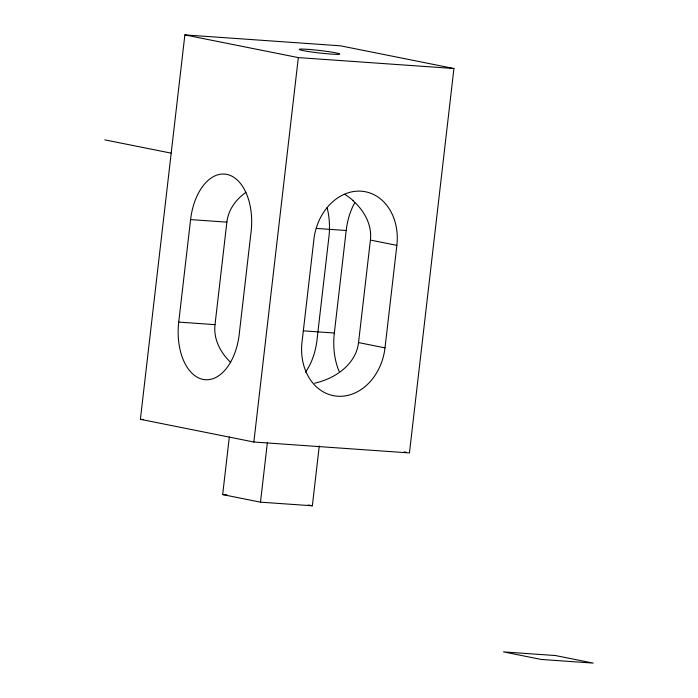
<?xml version="1.0" encoding="UTF-8"?>
<svg xmlns="http://www.w3.org/2000/svg" width="698" height="698" viewBox="0 0 698 698"><rect width="100%" height="100%" fill="white"/><g stroke="black" fill="none" stroke-linecap="round" stroke-linejoin="round"><path stroke-width="1.05" d="M314.597 383.237C331.541 379.319 348.686 369.399 355.849 352.813A37.256 36.776 74.4 0 0 358.545 342.578L370.402 240.068A37.256 36.776 74.4 0 0 370.115 229.468C368.178 218.186 361.468 208.266 353.048 200.727M384.999 347.874L396.865 245.364A51.704 41.487 -78.7 0 0 360.36 191.147A51.704 41.487 -78.7 0 0 313.629 241.831L302.295 339.769A51.704 41.487 -78.7 0 0 336.645 396.141A51.704 41.487 -78.7 0 0 384.999 347.874L358.545 342.578M245.932 192.351C238.934 197.316 232.94 203.947 229.572 211.904A37.256 36.776 74.4 0 0 226.876 222.139L215.01 324.649A37.256 36.776 74.4 0 0 215.298 335.249C217.095 345.754 223.098 355.142 230.698 362.445M190.589 219.591L178.723 322.101A51.704 30.695 -86 0 0 203.729 379.529A51.704 30.695 -86 0 0 239.484 331.916L250.818 233.978A51.704 30.695 -86 0 0 227.452 174.535A51.704 30.695 -86 0 0 190.589 219.591L226.876 222.139M354.811 202.647A51.704 30.695 -86 0 0 346.191 230.506L334.333 333.016A51.704 30.695 -86 0 0 339.193 371.484M140.394 419.315L184.874 34.9L340.476 45.815L453.927 68.517L409.447 452.932L253.845 442.017L140.394 419.315L143.64 419.542M319.265 445.996L312.346 505.797L260.485 502.159L222.662 494.585L229.337 436.922M253.845 442.017L298.325 57.602L184.874 34.9M260.485 502.159L267.404 442.358M298.325 57.602L453.927 68.517M316.691 228.438L346.191 230.506M178.723 322.101L215.01 324.649M303.316 330.843L334.333 333.016M222.662 494.585L226.99 494.891M104.813 139.87L171.045 153.124M370.402 240.068L396.865 245.364M404.142 451.868L406.262 452.295M308.15 504.951L312.346 505.797M344.925 194.402A83.952 82.879 74.4 0 1 353.171 200.588M327.1 207.664A51.704 30.695 -86 0 1 328.618 239.44L317.285 337.378A51.704 30.695 -86 0 1 305.436 372.235M555.372 655.535L503.502 651.897L541.316 659.462L593.187 663.1L555.372 655.535M308.307 51.486A20.512 1.256 6.6 0 0 339.752 54.121A20.512 1.256 6.6 0 0 310.139 49.523A20.512 1.256 6.6 0 0 308.307 51.486"/></g></svg>
